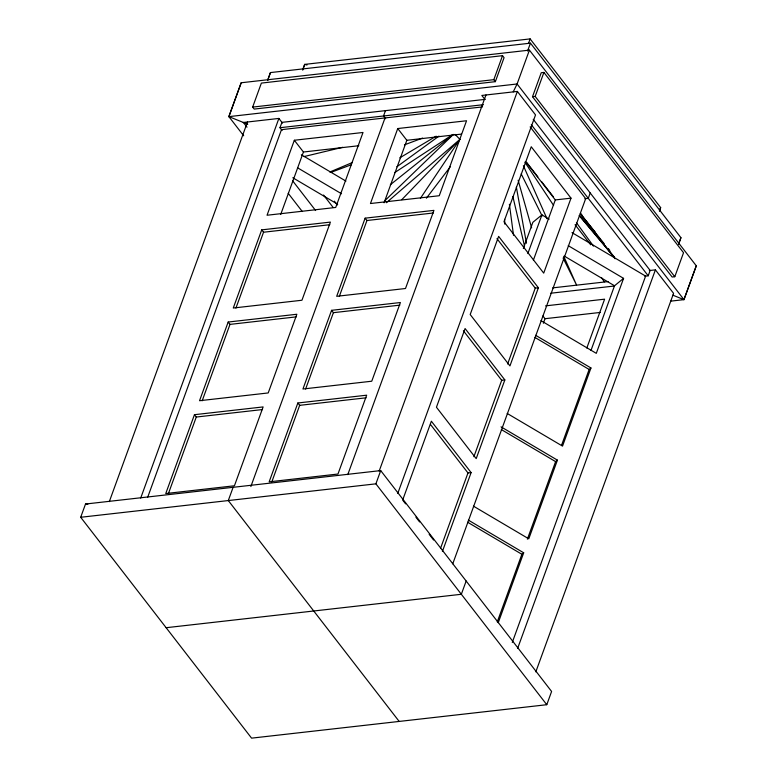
<?xml version="1.0" encoding="UTF-8"?>
<svg xmlns="http://www.w3.org/2000/svg" width="777" height="777" viewBox="0 0 777 777"><rect width="100%" height="100%" fill="white"/><g stroke="black" fill="none" stroke-linecap="round" stroke-linejoin="round"><path stroke-width="1.17" d="M80.691 517.278L85.519 504.03L380.711 470.59L551.602 691.462L546.785 704.71L251.583 738.15L80.691 517.278L375.893 483.838L546.785 704.71M243.706 135.8L228.875 116.628L241.191 82.77M246.999 127.156L243.366 122.465L247.756 124.242L228.875 116.628L241.171 82.76L529.419 50.126L696.279 265.792L683.954 299.64L670.687 301.146M109.314 501.631L247.494 121.999M252.651 107.09L261.373 83.09L502.525 55.672L504.069 57.663L495.357 81.663L254.196 109.081L252.651 107.09L493.813 79.672L495.357 81.663M270.474 72.611L267.599 80.487L270.435 72.582L530.438 43.162M140.705 498.076L278.885 118.434L243.366 122.465M282.1 130.458L279.982 127.719L281.925 122.368L485.392 99.33M304.71 64.442L302.661 70.066L304.662 64.394L530.128 38.908L660.625 207.576L659.391 210.955M147.737 497.134L281.478 129.662L482.546 106.896M194.454 414.695L165.754 493.55L234.431 485.771L263.121 406.925L194.454 414.695L196.27 417.045L168.386 493.648M228.176 322.037L199.534 400.718L268.211 392.948L296.853 314.258L228.176 322.037L229.992 324.388L202.185 400.786M261.723 229.875L233.275 308.022L301.952 300.243L330.4 222.096L261.723 229.875L263.539 232.226L235.926 308.1M294.337 140.258L267.045 215.239L335.722 207.459L363.014 132.478L294.337 140.258L303.428 152.01L280.691 214.491M233.119 487.305L228.292 500.553L399.184 721.435M385.47 110.645L383.517 115.996L385.635 118.735M250.854 486.548L385.023 117.939M297.853 402.991L269.163 481.837L337.966 474.038L366.666 395.192L297.853 402.991L299.679 405.332L271.795 481.934M331.585 310.324L302.943 389.005L371.756 381.216L400.398 302.525L331.585 310.324L333.401 312.675L305.594 389.083M365.122 218.162L336.684 296.309L405.497 288.51L433.935 210.373L365.122 218.162L366.948 220.513L339.326 296.387M397.746 128.545L370.454 203.525L439.267 195.726L466.55 120.756L397.746 128.545L406.837 140.297L384.091 202.778M347.785 474.621L485.965 94.979M493.813 79.672L502.525 55.672M528.486 43.415L530.157 38.85M527.564 51.049L530.448 43.133L680.934 237.675L678.515 244.434M529.428 50.117L517.093 83.984L513.228 91.89M379.176 471.066L517.356 91.424L481.837 95.454L484.11 98.388M375.893 483.838L380.711 470.59M532.507 96.727L541.248 72.717L543.91 72.426L683.537 252.729L674.795 276.729L672.134 277.03L532.507 96.727L535.168 96.426L674.795 276.729M535.168 96.426L543.91 72.426M397.766 493.414L535.528 114.918L517.356 91.424M523.348 248.455L532.876 222.29L541.928 214.87L549.184 219.163M527.855 253.555L541.928 214.87M533.391 260.14L555.302 199.932L525.854 161.869M440.51 548.416L467.977 472.95L430.429 424.417M473.892 456.691L501.699 380.283L463.422 330.798M507.624 364.005L535.246 288.131L496.959 238.646M442.414 551.437L471.115 472.591L431.361 421.212L402.661 500.058L405.604 503.865M504.846 379.924L476.204 458.615L436.441 407.235L465.083 328.545L504.846 379.924L501.699 380.283M538.383 287.772L509.945 365.909L470.192 314.53L498.63 236.383L538.383 287.772L535.246 288.131M571.008 198.154L543.715 273.125L503.962 221.746L531.245 146.766L571.008 198.154L555.302 199.932M452.748 563.82L585.673 198.63L530.167 126.894M590.209 192.987L588.267 198.339L584.838 198.727M543.366 323.242L545.017 318.706L542.919 315.986M466.161 581.031L461.334 594.279L166.142 627.709M586.82 348.018L604.603 299.174L545.561 305.866M590.957 350.524L614.529 285.771L623.581 278.36L568.249 245.687M497.28 621.862L521.882 554.283L523.688 552.797L468.356 520.124M527.379 539.17L555.604 461.616L557.42 460.139L501.048 426.845M561.538 445.338L589.151 369.463L590.957 367.977L535.635 335.305M498.271 622.639L523.688 552.797M557.42 460.139L528.778 538.82L473.446 506.148M590.957 367.977L562.519 446.115L507.187 413.442M623.581 278.36L596.289 353.341L540.957 320.658M512.276 642.433L645.609 276.097L571.998 232.624M644.774 276.194L648.203 275.806L650.155 270.454L533.236 119.337M517.647 648.358L655.409 269.862L649.319 270.551M678.884 243.308L680.934 237.675M535.819 671.852L673.581 293.347L655.409 269.862M659.459 210.946L660.693 207.566M672.804 295.163L683.954 299.64L696.309 265.802M420.386 198.397L459.916 139.355L455.089 134.392M426.388 198.203L450.475 166.569M401.796 199.679L459.916 139.355L386.383 202.719M384.634 200.922L453.409 134.402M390.355 184.722L452.408 135.072M396.872 166.783L438.986 136.092M394.697 172.601L452.263 134.887M399.786 157.838L436.179 136.189M329.798 172.028L352.175 162.616M331.08 172.329L351.398 164.724M404.458 144.852L422.513 138.092M303.992 156.585L342.715 147.29M228.875 116.628L517.093 83.984L683.954 299.64M279.982 127.719L483.449 104.681M303.428 152.01L358.848 145.726M406.837 140.297L461.412 134.11M263.539 232.226L329.807 224.718M366.948 220.513L433.381 212.985M229.992 324.388L296.26 316.88M333.401 312.675L399.834 305.147M552.709 287.869L608.09 281.595M550.757 293.22L614.568 285.994M545.017 318.706L600.436 312.422M196.27 417.045L262.539 409.547M299.679 405.332L366.113 397.814M467.977 472.95L471.115 472.591M85.519 504.03L87.85 504.254M304.662 64.394L307.002 65.015M564.413 256.177L614.529 285.771M301.359 154.778L345.94 181.109M297.678 167.871L341.53 193.764M292.803 177.758L337.694 204.264M534.867 337.403L589.151 369.463M501.32 429.555L555.604 461.616M467.599 522.222L521.882 554.283M579.419 215.559L614.549 257.265M579.215 215.608L614.228 257.352M580.837 213.675L582.361 215.559M580.448 213.762L595.532 232.576M608.342 248.572L609.848 250.456M580.74 214.345L604.224 243.735M526.689 162.461L537.849 176.826M541.579 181.614L553.486 196.94M575.067 224.708L590.695 244.813M531.283 124.689L648.203 275.806M580.332 213.801L615.112 258.751M278.885 118.434L282.517 123.135M334.363 201.156L337.315 204.982M323.533 195.037L333.148 207.469M292.657 180.847L315.598 210.499M288.199 193.308L302.292 211.519M415.909 517.181L419.59 521.94M429.166 534.314L433.585 540.025M576.437 222.708L593.443 246.115M524.873 162.17L553.583 205.41M601.67 277.816L604.341 281.837M521.192 173.893L542.152 215.967M563.102 258.042L576.544 285.013L563.743 256.303M523.397 165.763L547.018 218.764M518.133 180.254L531.633 227.836M512.878 196.581L524.553 246.134M516.355 187.072L526.456 243.201M509.391 204.254L513.51 235.276M504.623 219.318L504.768 224.145"/></g></svg>
